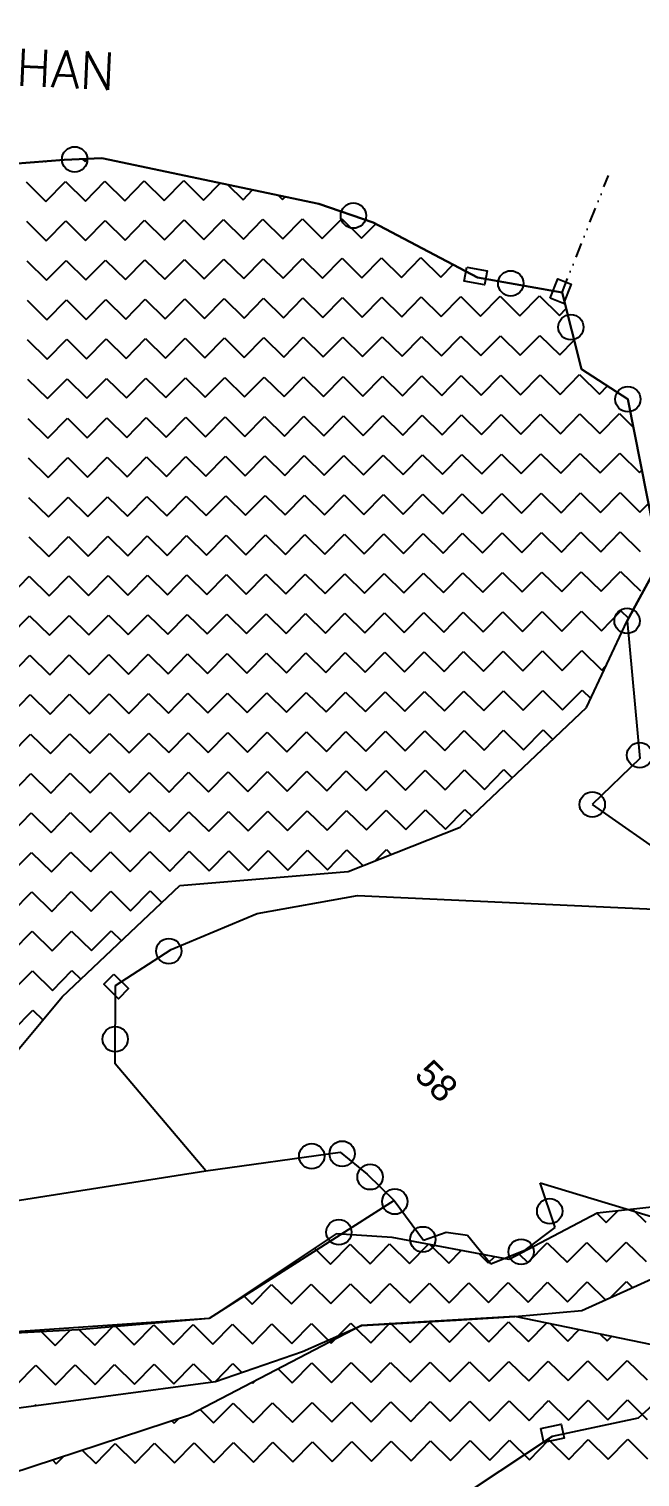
# Model space of a CAD drawing. Header units: metres. Extents: x 342804 to 346854, y 1762918 to 1765966.
# Drawn here: x 345808.8 to 346013.9, y 1765083.5 to 1765569.1 of the extents above; entities that cross this region are included whole.
import ezdxf

# ---------------------------------------------------------------- set-up
doc = ezdxf.new("R2010")
doc.units = ezdxf.units.M
doc.header["$MEASUREMENT"] = 0
doc.linetypes.add('DIVIDE', pattern=[1.25, 0.5, -0.25, 0, -0.25, 0, -0.25])
for name, color, linetype in [('POLY_HATCH', 12, 'Continuous'), ('POLY_PARCEL', 6, 'Continuous'), ('TEXT_MAPOUT', 7, 'Continuous'), ('TEXT_PARCEL', 7, 'Continuous'), ('V_BOUND_LINE', 7, 'Continuous'), ('V_DIVIDE_LINE', 7, 'DIVIDE')]:
    doc.layers.add(name, color=color, linetype=linetype)
doc.styles.get("Standard").update_dxf_attribs({"font": 'simplex.shx'})
doc.styles.add('TEXT_MAP', font='')
doc.styles.get('TEXT_MAP').set_extended_font_data('Kruti Dev 050')

msp = doc.modelspace()

# ---------------------------------------------------------------- linework, layer by layer
for points in [[(345955.74, 1765489.29), (345962.57, 1765488.04), (345961.71, 1765483.31), (345954.87, 1765484.56)], [(345983.7, 1765478.87), (345986.27, 1765485.32), (345990.73, 1765483.55), (345988.17, 1765477.1)], [(345837.26, 1765252.17), (345842.21, 1765247.3), (345838.85, 1765243.88), (345833.9, 1765248.75)], [(345980.61, 1765099.81), (345987.4, 1765101.24), (345988.39, 1765096.54), (345981.6, 1765095.11)]]:
    msp.add_lwpolyline(points, close=True)
for centre in [(345824.14, 1765525.4), (345917.67, 1765506.54), (345970.47, 1765483.83), (345990.65, 1765469.11), (346009.78, 1765444.96), (346009.51, 1765370.62), (346013.73, 1765325.6), (345997.85, 1765309.06), (345855.72, 1765259.88), (345837.76, 1765230.34), (345903.68, 1765191.1), (345913.89, 1765191.92), (345923.27, 1765184.12), (345931.57, 1765175.86), (345983.55, 1765172.65), (345912.81, 1765165.59), (345940.98, 1765163.21), (345973.96, 1765159.03)]:
    msp.add_circle(centre, 4.25)
at = {"layer": 'POLY_HATCH'}
for p, q in [((345820.57, 1765525.25), (345763.94, 1765520.9)), ((345833.21, 1765525.78), (345820.57, 1765525.25)), ((345906.12, 1765510.48), (345833.21, 1765525.78)), ((345924.27, 1765504.29), (345906.12, 1765510.48)), ((345959.31, 1765485.81), (345924.27, 1765504.29)), ((345987.69, 1765480.79), (345959.31, 1765485.81)), ((345994.21, 1765455.09), (345987.69, 1765480.79)), ((346009.78, 1765444.96), (345994.21, 1765455.09)), ((346020.51, 1765390.77), (346009.78, 1765444.96)), ((346009.51, 1765370.62), (346020.51, 1765390.77)), ((345995.88, 1765341.57), (346009.51, 1765370.62)), ((345953.49, 1765301.4), (345995.88, 1765341.57)), ((345915.93, 1765286.62), (345953.49, 1765301.4)), ((345859.45, 1765281.85), (345915.93, 1765286.62)), ((345819.92, 1765244.59), (345859.45, 1765281.85)), ((345797.78, 1765218.05), (345819.92, 1765244.59)), ((346034.47, 1765175.81), (345999.43, 1765171.95)), ((345999.43, 1765171.95), (345969.89, 1765156.44)), ((345911.89, 1765165.06), (345869.31, 1765136.7)), ((345930.71, 1765163.79), (345911.89, 1765165.06)), ((345969.89, 1765156.44), (345930.71, 1765163.79)), ((345994.31, 1765139.36), (346022.3, 1765151.97)), ((345971.85, 1765137.29), (345994.31, 1765139.36)), ((345869.31, 1765136.7), (345825.34, 1765132.87)), ((345920.37, 1765134.32), (345862.68, 1765104.27)), ((345900.56, 1765125.54), (345920.37, 1765134.32)), ((345971.85, 1765137.29), (345920.37, 1765134.32)), ((345920.37, 1765134.32), (345952.11, 1765136.15)), ((345952.11, 1765136.15), (345971.85, 1765137.29)), ((346044.1, 1765122.38), (345971.85, 1765137.29)), ((345825.34, 1765132.87), (345775.51, 1765130.16)), ((345871.38, 1765115.56), (345900.56, 1765125.54)), ((345779.12, 1765103.16), (345871.38, 1765115.56)), ((345862.68, 1765104.27), (345802.33, 1765084.5))]:
    msp.add_line(p, q, dxfattribs=at)
at = {"layer": 'POLY_HATCH', "linetype": 'Continuous'}
for p, q in [((345814.18, 1765524.76), (345814.38, 1765524.56)), ((345814.38, 1765524.56), (345814.61, 1765524.79)), ((345826.75, 1765525.51), (345827.61, 1765524.66)), ((345827.61, 1765524.66), (345828.51, 1765525.58)), ((345807.82, 1765517.89), (345814.49, 1765511.33)), ((345814.49, 1765511.33), (345821.05, 1765517.99)), ((345821.05, 1765517.99), (345827.72, 1765511.43)), ((345827.72, 1765511.43), (345834.28, 1765518.1)), ((345834.28, 1765518.1), (345840.95, 1765511.54)), ((345840.95, 1765511.54), (345847.51, 1765518.21)), ((345847.51, 1765518.21), (345854.18, 1765511.65)), ((345854.18, 1765511.65), (345860.74, 1765518.32)), ((345860.74, 1765518.32), (345867.41, 1765511.76)), ((345867.41, 1765511.76), (345872.99, 1765517.43)), ((345875.53, 1765516.9), (345880.64, 1765511.87)), ((345880.64, 1765511.87), (345883.87, 1765515.15)), ((345892.49, 1765513.34), (345893.87, 1765511.98)), ((345893.87, 1765511.98), (345894.74, 1765512.86)), ((345807.93, 1765504.66), (345814.6, 1765498.1)), ((345814.6, 1765498.1), (345821.16, 1765504.76)), ((345821.16, 1765504.76), (345827.83, 1765498.2)), ((345827.83, 1765498.2), (345834.39, 1765504.87)), ((345834.39, 1765504.87), (345841.06, 1765498.31)), ((345841.06, 1765498.31), (345847.62, 1765504.98)), ((345847.62, 1765504.98), (345854.29, 1765498.42)), ((345854.29, 1765498.42), (345860.85, 1765505.09)), ((345860.85, 1765505.09), (345867.52, 1765498.53)), ((345867.52, 1765498.53), (345874.08, 1765505.2)), ((345874.08, 1765505.2), (345880.75, 1765498.64)), ((345880.75, 1765498.64), (345887.31, 1765505.31)), ((345887.31, 1765505.31), (345893.98, 1765498.75)), ((345893.98, 1765498.75), (345900.54, 1765505.42)), ((345900.54, 1765505.42), (345907.21, 1765498.85)), ((345907.21, 1765498.85), (345913.77, 1765505.52)), ((345913.77, 1765505.52), (345920.44, 1765498.96)), ((345920.44, 1765498.96), (345925.2, 1765503.8)), ((345933.1, 1765499.63), (345933.67, 1765499.07)), ((345933.67, 1765499.07), (345933.84, 1765499.24)), ((345808.04, 1765491.43), (345814.71, 1765484.87)), ((345814.71, 1765484.87), (345821.27, 1765491.53)), ((345821.27, 1765491.53), (345827.94, 1765484.97)), ((345827.94, 1765484.97), (345834.5, 1765491.64)), ((345834.5, 1765491.64), (345841.17, 1765485.08)), ((345841.17, 1765485.08), (345847.73, 1765491.75)), ((345847.73, 1765491.75), (345854.4, 1765485.19)), ((345854.4, 1765485.19), (345860.96, 1765491.86)), ((345860.96, 1765491.86), (345867.63, 1765485.3)), ((345867.63, 1765485.3), (345874.19, 1765491.97)), ((345874.19, 1765491.97), (345880.86, 1765485.41)), ((345880.86, 1765485.41), (345887.42, 1765492.08)), ((345887.42, 1765492.08), (345894.09, 1765485.52)), ((345894.09, 1765485.52), (345900.65, 1765492.19)), ((345900.65, 1765492.19), (345907.32, 1765485.62)), ((345907.32, 1765485.62), (345913.88, 1765492.29)), ((345913.88, 1765492.29), (345920.55, 1765485.73)), ((345920.55, 1765485.73), (345927.11, 1765492.4)), ((345927.11, 1765492.4), (345933.78, 1765485.84)), ((345933.78, 1765485.84), (345940.34, 1765492.51)), ((345940.34, 1765492.51), (345947.01, 1765485.95)), ((345947.01, 1765485.95), (345951.12, 1765490.13)), ((345828.04, 1765471.74), (345834.61, 1765478.41)), ((345834.61, 1765478.41), (345841.27, 1765471.85)), ((345841.27, 1765471.85), (345847.84, 1765478.52)), ((345847.84, 1765478.52), (345854.51, 1765471.96)), ((345854.51, 1765471.96), (345861.07, 1765478.63)), ((345861.07, 1765478.63), (345867.74, 1765472.07)), ((345867.74, 1765472.07), (345874.3, 1765478.74)), ((345874.3, 1765478.74), (345880.97, 1765472.18)), ((345880.97, 1765472.18), (345887.53, 1765478.85)), ((345887.53, 1765478.85), (345894.2, 1765472.29)), ((345894.2, 1765472.29), (345900.76, 1765478.96)), ((345900.76, 1765478.96), (345907.43, 1765472.39)), ((345907.43, 1765472.39), (345913.99, 1765479.06)), ((345913.99, 1765479.06), (345920.66, 1765472.5)), ((345920.66, 1765472.5), (345927.22, 1765479.17)), ((345927.22, 1765479.17), (345933.89, 1765472.61)), ((345933.89, 1765472.61), (345940.45, 1765479.28)), ((345940.45, 1765479.28), (345947.12, 1765472.72)), ((345947.12, 1765472.72), (345953.68, 1765479.39)), ((345953.68, 1765479.39), (345960.35, 1765472.83)), ((345960.35, 1765472.83), (345966.91, 1765479.5)), ((345966.91, 1765479.5), (345973.58, 1765472.94)), ((345973.58, 1765472.94), (345980.14, 1765479.61)), ((345980.14, 1765479.61), (345986.81, 1765473.05)), ((345808.15, 1765478.2), (345814.81, 1765471.64)), ((345814.81, 1765471.64), (345821.38, 1765478.3)), ((345821.38, 1765478.3), (345828.04, 1765471.74)), ((345986.81, 1765473.05), (345989.07, 1765475.35)), ((345808.25, 1765464.97), (345814.92, 1765458.41)), ((345814.92, 1765458.41), (345821.48, 1765465.07)), ((345821.48, 1765465.07), (345828.15, 1765458.51)), ((345828.15, 1765458.51), (345834.71, 1765465.18)), ((345834.71, 1765465.18), (345841.38, 1765458.62)), ((345841.38, 1765458.62), (345847.94, 1765465.29)), ((345847.94, 1765465.29), (345854.61, 1765458.73)), ((345854.61, 1765458.73), (345861.17, 1765465.4)), ((345861.17, 1765465.4), (345867.84, 1765458.84)), ((345867.84, 1765458.84), (345874.4, 1765465.51)), ((345874.4, 1765465.51), (345881.07, 1765458.95)), ((345881.07, 1765458.95), (345887.63, 1765465.62)), ((345887.63, 1765465.62), (345894.3, 1765459.06)), ((345894.3, 1765459.06), (345900.86, 1765465.73)), ((345900.86, 1765465.73), (345907.53, 1765459.16)), ((345907.53, 1765459.16), (345914.09, 1765465.83)), ((345914.09, 1765465.83), (345920.76, 1765459.27)), ((345920.76, 1765459.27), (345927.32, 1765465.94)), ((345927.32, 1765465.94), (345933.99, 1765459.38)), ((345933.99, 1765459.38), (345940.55, 1765466.05)), ((345940.55, 1765466.05), (345947.22, 1765459.49)), ((345947.22, 1765459.49), (345953.78, 1765466.16)), ((345953.78, 1765466.16), (345960.45, 1765459.6)), ((345960.45, 1765459.6), (345967.01, 1765466.27)), ((345967.01, 1765466.27), (345973.68, 1765459.71)), ((345973.68, 1765459.71), (345980.24, 1765466.38)), ((345980.24, 1765466.38), (345986.91, 1765459.82)), ((345986.91, 1765459.82), (345991.76, 1765464.74)), ((345808.36, 1765451.74), (345815.03, 1765445.17)), ((345815.03, 1765445.17), (345821.59, 1765451.84)), ((345821.59, 1765451.84), (345828.26, 1765445.28)), ((345828.26, 1765445.28), (345834.82, 1765451.95)), ((345834.82, 1765451.95), (345841.49, 1765445.39)), ((345841.49, 1765445.39), (345848.05, 1765452.06)), ((345848.05, 1765452.06), (345854.72, 1765445.5)), ((345854.72, 1765445.5), (345861.28, 1765452.17)), ((345861.28, 1765452.17), (345867.95, 1765445.61)), ((345867.95, 1765445.61), (345874.51, 1765452.28)), ((345874.51, 1765452.28), (345881.18, 1765445.72)), ((345881.18, 1765445.72), (345887.74, 1765452.39)), ((345887.74, 1765452.39), (345894.41, 1765445.83)), ((345894.41, 1765445.83), (345900.97, 1765452.5)), ((345900.97, 1765452.5), (345907.64, 1765445.93)), ((345907.64, 1765445.93), (345914.2, 1765452.6)), ((345914.2, 1765452.6), (345920.87, 1765446.04)), ((345920.87, 1765446.04), (345927.43, 1765452.71)), ((345927.43, 1765452.71), (345934.1, 1765446.15)), ((345934.1, 1765446.15), (345940.66, 1765452.82)), ((345940.66, 1765452.82), (345947.33, 1765446.26)), ((345947.33, 1765446.26), (345953.89, 1765452.93)), ((345953.89, 1765452.93), (345960.56, 1765446.37)), ((345960.56, 1765446.37), (345967.12, 1765453.04)), ((345967.12, 1765453.04), (345973.79, 1765446.48)), ((345973.79, 1765446.48), (345980.35, 1765453.15)), ((345980.35, 1765453.15), (345987.02, 1765446.59)), ((345987.02, 1765446.59), (345993.58, 1765453.26)), ((345993.58, 1765453.26), (346000.25, 1765446.69)), ((346000.25, 1765446.69), (346002.93, 1765449.42)), ((345934.21, 1765432.92), (345940.77, 1765439.59)), ((345940.77, 1765439.59), (345947.44, 1765433.03)), ((345947.44, 1765433.03), (345954, 1765439.7)), ((345954, 1765439.7), (345960.67, 1765433.14)), ((345960.67, 1765433.14), (345967.23, 1765439.81)), ((345967.23, 1765439.81), (345973.9, 1765433.25)), ((345973.9, 1765433.25), (345980.46, 1765439.92)), ((345980.46, 1765439.92), (345987.13, 1765433.36)), ((345987.13, 1765433.36), (345993.69, 1765440.03)), ((345993.69, 1765440.03), (346000.36, 1765433.46)), ((346000.36, 1765433.46), (346006.92, 1765440.13)), ((346006.92, 1765440.13), (346011.66, 1765435.48)), ((345808.47, 1765438.51), (345815.14, 1765431.94)), ((345815.14, 1765431.94), (345821.7, 1765438.61)), ((345821.7, 1765438.61), (345828.37, 1765432.05)), ((345828.37, 1765432.05), (345834.93, 1765438.72)), ((345834.93, 1765438.72), (345841.6, 1765432.16)), ((345841.6, 1765432.16), (345848.16, 1765438.83)), ((345848.16, 1765438.83), (345854.83, 1765432.27)), ((345854.83, 1765432.27), (345861.39, 1765438.94)), ((345861.39, 1765438.94), (345868.06, 1765432.38)), ((345868.06, 1765432.38), (345874.62, 1765439.05)), ((345874.62, 1765439.05), (345881.29, 1765432.49)), ((345881.29, 1765432.49), (345887.85, 1765439.16)), ((345887.85, 1765439.16), (345894.52, 1765432.6)), ((345894.52, 1765432.6), (345901.08, 1765439.27)), ((345901.08, 1765439.27), (345907.75, 1765432.7)), ((345907.75, 1765432.7), (345914.31, 1765439.37)), ((345914.31, 1765439.37), (345920.98, 1765432.81)), ((345920.98, 1765432.81), (345927.54, 1765439.48)), ((345927.54, 1765439.48), (345934.21, 1765432.92)), ((345808.58, 1765425.28), (345815.25, 1765418.71)), ((345815.25, 1765418.71), (345821.81, 1765425.38)), ((345821.81, 1765425.38), (345828.48, 1765418.82)), ((345828.48, 1765418.82), (345835.04, 1765425.49)), ((345835.04, 1765425.49), (345841.71, 1765418.93)), ((345841.71, 1765418.93), (345848.27, 1765425.6)), ((345848.27, 1765425.6), (345854.94, 1765419.04)), ((345854.94, 1765419.04), (345861.5, 1765425.71)), ((345861.5, 1765425.71), (345868.17, 1765419.15)), ((345868.17, 1765419.15), (345874.73, 1765425.82)), ((345874.73, 1765425.82), (345881.4, 1765419.26)), ((345881.4, 1765419.26), (345887.96, 1765425.93)), ((345887.96, 1765425.93), (345894.63, 1765419.37)), ((345894.63, 1765419.37), (345901.19, 1765426.04)), ((345901.19, 1765426.04), (345907.86, 1765419.47)), ((345907.86, 1765419.47), (345914.42, 1765426.14)), ((345914.42, 1765426.14), (345921.09, 1765419.58)), ((345921.09, 1765419.58), (345927.65, 1765426.25)), ((345927.65, 1765426.25), (345934.32, 1765419.69)), ((345934.32, 1765419.69), (345940.88, 1765426.36)), ((345940.88, 1765426.36), (345947.55, 1765419.8)), ((345947.55, 1765419.8), (345954.11, 1765426.47)), ((345954.11, 1765426.47), (345960.78, 1765419.91)), ((345960.78, 1765419.91), (345967.34, 1765426.58)), ((345967.34, 1765426.58), (345974.01, 1765420.02)), ((345974.01, 1765420.02), (345980.57, 1765426.69)), ((345980.57, 1765426.69), (345987.24, 1765420.13)), ((345987.24, 1765420.13), (345993.8, 1765426.8)), ((345993.8, 1765426.8), (346000.47, 1765420.23)), ((346000.47, 1765420.23), (346007.03, 1765426.9)), ((346007.03, 1765426.9), (346013.7, 1765420.34)), ((346013.7, 1765420.34), (346014.49, 1765421.15)), ((345808.69, 1765412.05), (345815.36, 1765405.48)), ((345815.36, 1765405.48), (345821.92, 1765412.15)), ((345821.92, 1765412.15), (345828.59, 1765405.59)), ((345828.59, 1765405.59), (345835.15, 1765412.26)), ((345835.15, 1765412.26), (345841.82, 1765405.7)), ((345841.82, 1765405.7), (345848.38, 1765412.37)), ((345848.38, 1765412.37), (345855.05, 1765405.81)), ((345855.05, 1765405.81), (345861.61, 1765412.48)), ((345861.61, 1765412.48), (345868.28, 1765405.92)), ((345868.28, 1765405.92), (345874.84, 1765412.59)), ((345874.84, 1765412.59), (345881.51, 1765406.03)), ((345881.51, 1765406.03), (345888.07, 1765412.7)), ((345888.07, 1765412.7), (345894.74, 1765406.14)), ((345894.74, 1765406.14), (345901.3, 1765412.81)), ((345901.3, 1765412.81), (345907.97, 1765406.24)), ((345907.97, 1765406.24), (345914.53, 1765412.91)), ((345914.53, 1765412.91), (345921.2, 1765406.35)), ((345921.2, 1765406.35), (345927.76, 1765413.02)), ((345927.76, 1765413.02), (345934.43, 1765406.46)), ((345934.43, 1765406.46), (345940.99, 1765413.13)), ((345940.99, 1765413.13), (345947.66, 1765406.57)), ((345947.66, 1765406.57), (345954.22, 1765413.24)), ((345954.22, 1765413.24), (345960.89, 1765406.68)), ((345960.89, 1765406.68), (345967.45, 1765413.35)), ((345967.45, 1765413.35), (345974.12, 1765406.79)), ((345974.12, 1765406.79), (345980.68, 1765413.46)), ((345980.68, 1765413.46), (345987.35, 1765406.9)), ((345987.35, 1765406.9), (345993.91, 1765413.57)), ((345993.91, 1765413.57), (346000.58, 1765407)), ((346000.58, 1765407), (346007.14, 1765413.67)), ((346007.14, 1765413.67), (346013.81, 1765407.11)), ((346013.81, 1765407.11), (346016.69, 1765410.04)), ((345808.8, 1765398.82), (345815.47, 1765392.25)), ((345815.47, 1765392.25), (345822.03, 1765398.92)), ((345822.03, 1765398.92), (345828.7, 1765392.36)), ((345828.7, 1765392.36), (345835.26, 1765399.03)), ((345835.26, 1765399.03), (345841.93, 1765392.47)), ((345841.93, 1765392.47), (345848.49, 1765399.14)), ((345848.49, 1765399.14), (345855.16, 1765392.58)), ((345855.16, 1765392.58), (345861.72, 1765399.25)), ((345861.72, 1765399.25), (345868.39, 1765392.69)), ((345868.39, 1765392.69), (345874.95, 1765399.36)), ((345874.95, 1765399.36), (345881.62, 1765392.8)), ((345881.62, 1765392.8), (345888.18, 1765399.47)), ((345888.18, 1765399.47), (345894.85, 1765392.91)), ((345894.85, 1765392.91), (345901.41, 1765399.58)), ((345901.41, 1765399.58), (345908.08, 1765393.01)), ((345908.08, 1765393.01), (345914.64, 1765399.68)), ((345914.64, 1765399.68), (345921.31, 1765393.12)), ((345921.31, 1765393.12), (345927.87, 1765399.79)), ((345927.87, 1765399.79), (345934.54, 1765393.23)), ((345934.54, 1765393.23), (345941.1, 1765399.9)), ((345941.1, 1765399.9), (345947.77, 1765393.34)), ((345947.77, 1765393.34), (345954.33, 1765400.01)), ((345954.33, 1765400.01), (345961, 1765393.45)), ((345961, 1765393.45), (345967.56, 1765400.12)), ((345967.56, 1765400.12), (345974.23, 1765393.56)), ((345974.23, 1765393.56), (345980.79, 1765400.23)), ((345980.79, 1765400.23), (345987.46, 1765393.67)), ((345987.46, 1765393.67), (345994.02, 1765400.33)), ((345994.02, 1765400.33), (346000.69, 1765393.77)), ((346000.69, 1765393.77), (346007.25, 1765400.44)), ((346007.25, 1765400.44), (346013.92, 1765393.88)), ((345868.49, 1765379.46), (345875.06, 1765386.13)), ((345875.06, 1765386.13), (345881.72, 1765379.57)), ((345881.72, 1765379.57), (345888.29, 1765386.24)), ((345888.29, 1765386.24), (345894.96, 1765379.68)), ((345894.96, 1765379.68), (345901.52, 1765386.35)), ((345901.52, 1765386.35), (345908.19, 1765379.78)), ((345908.19, 1765379.78), (345914.75, 1765386.45)), ((345914.75, 1765386.45), (345921.42, 1765379.89)), ((345921.42, 1765379.89), (345927.98, 1765386.56)), ((345927.98, 1765386.56), (345934.65, 1765380)), ((345934.65, 1765380), (345941.21, 1765386.67)), ((345941.21, 1765386.67), (345947.88, 1765380.11)), ((345947.88, 1765380.11), (345954.44, 1765386.78)), ((345954.44, 1765386.78), (345961.11, 1765380.22)), ((345961.11, 1765380.22), (345967.67, 1765386.89)), ((345967.67, 1765386.89), (345974.34, 1765380.33)), ((345974.34, 1765380.33), (345980.9, 1765387)), ((345980.9, 1765387), (345987.57, 1765380.44)), ((345987.57, 1765380.44), (345994.13, 1765387.1)), ((345994.13, 1765387.1), (346000.8, 1765380.54)), ((346000.8, 1765380.54), (346007.36, 1765387.21)), ((346007.36, 1765387.21), (346014.03, 1765380.65)), ((345802.34, 1765378.92), (345808.91, 1765385.59)), ((345808.91, 1765385.59), (345815.57, 1765379.02)), ((345815.57, 1765379.02), (345822.14, 1765385.69)), ((345822.14, 1765385.69), (345828.8, 1765379.13)), ((345828.8, 1765379.13), (345835.37, 1765385.8)), ((345835.37, 1765385.8), (345842.03, 1765379.24)), ((345842.03, 1765379.24), (345848.6, 1765385.91)), ((345848.6, 1765385.91), (345855.26, 1765379.35)), ((345855.26, 1765379.35), (345861.83, 1765386.02)), ((345861.83, 1765386.02), (345868.49, 1765379.46)), ((345802.45, 1765365.69), (345809.01, 1765372.36)), ((345809.01, 1765372.36), (345815.68, 1765365.79)), ((345815.68, 1765365.79), (345822.24, 1765372.46)), ((345822.24, 1765372.46), (345828.91, 1765365.9)), ((345828.91, 1765365.9), (345835.47, 1765372.57)), ((345835.47, 1765372.57), (345842.14, 1765366.01)), ((345842.14, 1765366.01), (345848.7, 1765372.68)), ((345848.7, 1765372.68), (345855.37, 1765366.12)), ((345855.37, 1765366.12), (345861.93, 1765372.79)), ((345861.93, 1765372.79), (345868.6, 1765366.23)), ((345868.6, 1765366.23), (345875.16, 1765372.9)), ((345875.16, 1765372.9), (345881.83, 1765366.34)), ((345881.83, 1765366.34), (345888.39, 1765373.01)), ((345888.39, 1765373.01), (345895.06, 1765366.45)), ((345895.06, 1765366.45), (345901.62, 1765373.12)), ((345901.62, 1765373.12), (345908.29, 1765366.55)), ((345908.29, 1765366.55), (345914.85, 1765373.22)), ((345914.85, 1765373.22), (345921.52, 1765366.66)), ((345921.52, 1765366.66), (345928.08, 1765373.33)), ((345928.08, 1765373.33), (345934.75, 1765366.77)), ((345934.75, 1765366.77), (345941.31, 1765373.44)), ((345941.31, 1765373.44), (345947.98, 1765366.88)), ((345947.98, 1765366.88), (345954.54, 1765373.55)), ((345954.54, 1765373.55), (345961.21, 1765366.99)), ((345961.21, 1765366.99), (345967.77, 1765373.66)), ((345967.77, 1765373.66), (345974.44, 1765367.1)), ((345974.44, 1765367.1), (345981, 1765373.77)), ((345981, 1765373.77), (345987.67, 1765367.21)), ((345987.67, 1765367.21), (345994.23, 1765373.87)), ((345994.23, 1765373.87), (346000.9, 1765367.31)), ((346000.9, 1765367.31), (346007.46, 1765373.98)), ((346007.46, 1765373.98), (346009.99, 1765371.5)), ((345802.56, 1765352.46), (345809.12, 1765359.13)), ((345809.12, 1765359.13), (345815.79, 1765352.56)), ((345815.79, 1765352.56), (345822.35, 1765359.23)), ((345822.35, 1765359.23), (345829.02, 1765352.67)), ((345829.02, 1765352.67), (345835.58, 1765359.34)), ((345835.58, 1765359.34), (345842.25, 1765352.78)), ((345842.25, 1765352.78), (345848.81, 1765359.45)), ((345848.81, 1765359.45), (345855.48, 1765352.89)), ((345855.48, 1765352.89), (345862.04, 1765359.56)), ((345862.04, 1765359.56), (345868.71, 1765353)), ((345868.71, 1765353), (345875.27, 1765359.67)), ((345875.27, 1765359.67), (345881.94, 1765353.11)), ((345881.94, 1765353.11), (345888.5, 1765359.78)), ((345888.5, 1765359.78), (345895.17, 1765353.22)), ((345895.17, 1765353.22), (345901.73, 1765359.88)), ((345901.73, 1765359.88), (345908.4, 1765353.32)), ((345908.4, 1765353.32), (345914.96, 1765359.99)), ((345914.96, 1765359.99), (345921.63, 1765353.43)), ((345921.63, 1765353.43), (345928.19, 1765360.1)), ((345928.19, 1765360.1), (345934.86, 1765353.54)), ((345934.86, 1765353.54), (345941.42, 1765360.21)), ((345941.42, 1765360.21), (345948.09, 1765353.65)), ((345948.09, 1765353.65), (345954.65, 1765360.32)), ((345954.65, 1765360.32), (345961.32, 1765353.76)), ((345961.32, 1765353.76), (345967.88, 1765360.43)), ((345967.88, 1765360.43), (345974.55, 1765353.87)), ((345974.55, 1765353.87), (345981.11, 1765360.54)), ((345981.11, 1765360.54), (345987.78, 1765353.98)), ((345987.78, 1765353.98), (345994.34, 1765360.64)), ((345994.34, 1765360.64), (346001.01, 1765354.08)), ((346001.01, 1765354.08), (346002.43, 1765355.52)), ((345974.66, 1765340.64), (345981.22, 1765347.31)), ((345981.22, 1765347.31), (345987.89, 1765340.75)), ((345987.89, 1765340.75), (345994.45, 1765347.41)), ((345994.45, 1765347.41), (345997.31, 1765344.61)), ((345802.67, 1765339.23), (345809.23, 1765345.9)), ((345809.23, 1765345.9), (345815.9, 1765339.33)), ((345815.9, 1765339.33), (345822.46, 1765346)), ((345822.46, 1765346), (345829.13, 1765339.44)), ((345829.13, 1765339.44), (345835.69, 1765346.11)), ((345835.69, 1765346.11), (345842.36, 1765339.55)), ((345842.36, 1765339.55), (345848.92, 1765346.22)), ((345848.92, 1765346.22), (345855.59, 1765339.66)), ((345855.59, 1765339.66), (345862.15, 1765346.33)), ((345862.15, 1765346.33), (345868.82, 1765339.77)), ((345868.82, 1765339.77), (345875.38, 1765346.44)), ((345875.38, 1765346.44), (345882.05, 1765339.88)), ((345882.05, 1765339.88), (345888.61, 1765346.55)), ((345888.61, 1765346.55), (345895.28, 1765339.99)), ((345895.28, 1765339.99), (345901.84, 1765346.65)), ((345901.84, 1765346.65), (345908.51, 1765340.09)), ((345908.51, 1765340.09), (345915.07, 1765346.76)), ((345915.07, 1765346.76), (345921.74, 1765340.2)), ((345921.74, 1765340.2), (345928.3, 1765346.87)), ((345928.3, 1765346.87), (345934.97, 1765340.31)), ((345934.97, 1765340.31), (345941.53, 1765346.98)), ((345941.53, 1765346.98), (345948.2, 1765340.42)), ((345948.2, 1765340.42), (345954.76, 1765347.09)), ((345954.76, 1765347.09), (345961.43, 1765340.53)), ((345961.43, 1765340.53), (345967.99, 1765347.2)), ((345967.99, 1765347.2), (345974.66, 1765340.64)), ((345802.78, 1765326), (345809.34, 1765332.67)), ((345809.34, 1765332.67), (345816.01, 1765326.1)), ((345816.01, 1765326.1), (345822.57, 1765332.77)), ((345822.57, 1765332.77), (345829.24, 1765326.21)), ((345829.24, 1765326.21), (345835.8, 1765332.88)), ((345835.8, 1765332.88), (345842.47, 1765326.32)), ((345842.47, 1765326.32), (345849.03, 1765332.99)), ((345849.03, 1765332.99), (345855.7, 1765326.43)), ((345855.7, 1765326.43), (345862.26, 1765333.1)), ((345862.26, 1765333.1), (345868.93, 1765326.54)), ((345868.93, 1765326.54), (345875.49, 1765333.21)), ((345875.49, 1765333.21), (345882.16, 1765326.65)), ((345882.16, 1765326.65), (345888.72, 1765333.32)), ((345888.72, 1765333.32), (345895.39, 1765326.76)), ((345895.39, 1765326.76), (345901.95, 1765333.42)), ((345901.95, 1765333.42), (345908.62, 1765326.86)), ((345908.62, 1765326.86), (345915.18, 1765333.53)), ((345915.18, 1765333.53), (345921.85, 1765326.97)), ((345921.85, 1765326.97), (345928.41, 1765333.64)), ((345928.41, 1765333.64), (345935.08, 1765327.08)), ((345935.08, 1765327.08), (345941.64, 1765333.75)), ((345941.64, 1765333.75), (345948.31, 1765327.19)), ((345948.31, 1765327.19), (345954.87, 1765333.86)), ((345954.87, 1765333.86), (345961.54, 1765327.3)), ((345961.54, 1765327.3), (345968.1, 1765333.97)), ((345968.1, 1765333.97), (345974.77, 1765327.41)), ((345974.77, 1765327.41), (345981.33, 1765334.08)), ((345981.33, 1765334.08), (345984.59, 1765330.87)), ((345802.89, 1765312.77), (345809.45, 1765319.44)), ((345809.45, 1765319.44), (345816.12, 1765312.87)), ((345816.12, 1765312.87), (345822.68, 1765319.54)), ((345822.68, 1765319.54), (345829.35, 1765312.98)), ((345829.35, 1765312.98), (345835.91, 1765319.65)), ((345835.91, 1765319.65), (345842.58, 1765313.09)), ((345842.58, 1765313.09), (345849.14, 1765319.76)), ((345849.14, 1765319.76), (345855.81, 1765313.2)), ((345855.81, 1765313.2), (345862.37, 1765319.87)), ((345862.37, 1765319.87), (345869.04, 1765313.31)), ((345869.04, 1765313.31), (345875.6, 1765319.98)), ((345875.6, 1765319.98), (345882.27, 1765313.42)), ((345882.27, 1765313.42), (345888.83, 1765320.09)), ((345888.83, 1765320.09), (345895.5, 1765313.53)), ((345895.5, 1765313.53), (345902.06, 1765320.19)), ((345902.06, 1765320.19), (345908.73, 1765313.63)), ((345908.73, 1765313.63), (345915.29, 1765320.3)), ((345915.29, 1765320.3), (345921.96, 1765313.74)), ((345921.96, 1765313.74), (345928.52, 1765320.41)), ((345928.52, 1765320.41), (345935.19, 1765313.85)), ((345935.19, 1765313.85), (345941.75, 1765320.52)), ((345941.75, 1765320.52), (345948.42, 1765313.96)), ((345948.42, 1765313.96), (345954.98, 1765320.63)), ((345954.98, 1765320.63), (345961.65, 1765314.07)), ((345961.65, 1765314.07), (345968.21, 1765320.74)), ((345968.21, 1765320.74), (345971, 1765317.99)), ((345803, 1765299.54), (345809.56, 1765306.2)), ((345809.56, 1765306.2), (345816.23, 1765299.64)), ((345816.23, 1765299.64), (345822.79, 1765306.31)), ((345822.79, 1765306.31), (345829.46, 1765299.75)), ((345829.46, 1765299.75), (345836.02, 1765306.42)), ((345836.02, 1765306.42), (345842.69, 1765299.86)), ((345842.69, 1765299.86), (345849.25, 1765306.53)), ((345849.25, 1765306.53), (345855.92, 1765299.97)), ((345855.92, 1765299.97), (345862.48, 1765306.64)), ((345862.48, 1765306.64), (345869.15, 1765300.08)), ((345869.15, 1765300.08), (345875.71, 1765306.75)), ((345875.71, 1765306.75), (345882.38, 1765300.19)), ((345882.38, 1765300.19), (345888.94, 1765306.86)), ((345888.94, 1765306.86), (345895.61, 1765300.3)), ((345895.61, 1765300.3), (345902.17, 1765306.96)), ((345902.17, 1765306.96), (345908.84, 1765300.4)), ((345908.84, 1765300.4), (345915.4, 1765307.07)), ((345915.4, 1765307.07), (345922.07, 1765300.51)), ((345922.07, 1765300.51), (345928.63, 1765307.18)), ((345928.63, 1765307.18), (345935.3, 1765300.62)), ((345935.3, 1765300.62), (345941.86, 1765307.29)), ((345941.86, 1765307.29), (345948.53, 1765300.73)), ((345948.53, 1765300.73), (345955.09, 1765307.4)), ((345955.09, 1765307.4), (345957.41, 1765305.12)), ((345908.94, 1765287.17), (345915.51, 1765293.84)), ((345915.51, 1765293.84), (345920.87, 1765288.56)), ((345925.06, 1765290.21), (345928.74, 1765293.95)), ((345928.74, 1765293.95), (345930.4, 1765292.31)), ((345803.1, 1765286.31), (345809.67, 1765292.97)), ((345809.67, 1765292.97), (345816.33, 1765286.41)), ((345816.33, 1765286.41), (345822.9, 1765293.08)), ((345822.9, 1765293.08), (345829.56, 1765286.52)), ((345829.56, 1765286.52), (345836.13, 1765293.19)), ((345836.13, 1765293.19), (345842.79, 1765286.63)), ((345842.79, 1765286.63), (345849.36, 1765293.3)), ((345849.36, 1765293.3), (345856.02, 1765286.74)), ((345856.02, 1765286.74), (345862.59, 1765293.41)), ((345862.59, 1765293.41), (345869.25, 1765286.85)), ((345869.25, 1765286.85), (345875.82, 1765293.52)), ((345875.82, 1765293.52), (345882.48, 1765286.96)), ((345882.48, 1765286.96), (345889.05, 1765293.63)), ((345889.05, 1765293.63), (345895.71, 1765287.07)), ((345895.71, 1765287.07), (345902.28, 1765293.73)), ((345902.28, 1765293.73), (345908.94, 1765287.17)), ((345803.21, 1765273.08), (345809.77, 1765279.74)), ((345809.77, 1765279.74), (345816.44, 1765273.18)), ((345816.44, 1765273.18), (345823, 1765279.85)), ((345823, 1765279.85), (345829.67, 1765273.29)), ((345829.67, 1765273.29), (345836.23, 1765279.96)), ((345836.23, 1765279.96), (345842.9, 1765273.4)), ((345842.9, 1765273.4), (345849.46, 1765280.07)), ((345849.46, 1765280.07), (345853.43, 1765276.17)), ((345803.32, 1765259.85), (345809.88, 1765266.51)), ((345809.88, 1765266.51), (345816.55, 1765259.95)), ((345816.55, 1765259.95), (345823.11, 1765266.62)), ((345823.11, 1765266.62), (345829.78, 1765260.06)), ((345829.78, 1765260.06), (345836.34, 1765266.73)), ((345836.34, 1765266.73), (345839.8, 1765263.33)), ((345803.43, 1765246.62), (345809.99, 1765253.28)), ((345809.99, 1765253.28), (345816.66, 1765246.72)), ((345816.66, 1765246.72), (345823.22, 1765253.39)), ((345823.22, 1765253.39), (345826.17, 1765250.49)), ((345803.54, 1765233.39), (345810.1, 1765240.05)), ((345810.1, 1765240.05), (345813.42, 1765236.79)), ((346002.53, 1765168.86), (346006.31, 1765172.71)), ((346011.4, 1765173.27), (346015.76, 1765168.97)), ((345999.41, 1765171.94), (346002.53, 1765168.86)), ((345904.61, 1765160.21), (345910.03, 1765154.87)), ((345910.03, 1765154.87), (345916.59, 1765161.54)), ((345916.59, 1765161.54), (345923.26, 1765154.98)), ((345923.26, 1765154.98), (345929.82, 1765161.65)), ((345929.82, 1765161.65), (345936.49, 1765155.09)), ((345936.49, 1765155.09), (345942.81, 1765161.52)), ((345943.41, 1765161.41), (345949.72, 1765155.2)), ((345949.72, 1765155.2), (345953.89, 1765159.44)), ((345959.89, 1765158.32), (345962.95, 1765155.31)), ((345973.31, 1765158.24), (345976.18, 1765155.42)), ((345976.18, 1765155.42), (345982.74, 1765162.09)), ((345982.74, 1765162.09), (345989.41, 1765155.52)), ((345989.41, 1765155.52), (345995.97, 1765162.19)), ((345995.97, 1765162.19), (346002.64, 1765155.63)), ((346002.64, 1765155.63), (346009.2, 1765162.3)), ((346009.2, 1765162.3), (346015.87, 1765155.74)), ((345896.65, 1765154.91), (345896.8, 1765154.76)), ((345896.8, 1765154.76), (345897.5, 1765155.48)), ((345962.95, 1765155.31), (345964.97, 1765157.36)), ((345896.91, 1765141.53), (345903.47, 1765148.2)), ((345903.47, 1765148.2), (345910.14, 1765141.64)), ((345910.14, 1765141.64), (345916.7, 1765148.31)), ((345916.7, 1765148.31), (345923.37, 1765141.75)), ((345923.37, 1765141.75), (345929.93, 1765148.42)), ((345929.93, 1765148.42), (345936.6, 1765141.86)), ((345936.6, 1765141.86), (345943.16, 1765148.53)), ((345943.16, 1765148.53), (345949.83, 1765141.97)), ((345949.83, 1765141.97), (345956.39, 1765148.64)), ((345956.39, 1765148.64), (345963.06, 1765142.08)), ((345963.06, 1765142.08), (345969.62, 1765148.75)), ((345969.62, 1765148.75), (345976.29, 1765142.19)), ((345976.29, 1765142.19), (345982.85, 1765148.86)), ((345982.85, 1765148.86), (345989.52, 1765142.29)), ((345989.52, 1765142.29), (345996.08, 1765148.96)), ((345996.08, 1765148.96), (346002.22, 1765142.92)), ((346004.09, 1765143.77), (346009.31, 1765149.07)), ((346009.31, 1765149.07), (346011.37, 1765147.05)), ((345880.74, 1765144.32), (345883.68, 1765141.43)), ((345883.68, 1765141.43), (345890.24, 1765148.1)), ((345890.24, 1765148.1), (345896.91, 1765141.53)), ((345830.87, 1765127.76), (345836.88, 1765133.87)), ((345837.9, 1765133.96), (345844.1, 1765127.87)), ((345844.1, 1765127.87), (345850.66, 1765134.54)), ((345850.66, 1765134.54), (345857.33, 1765127.98)), ((345857.33, 1765127.98), (345863.89, 1765134.65)), ((345863.89, 1765134.65), (345870.56, 1765128.09)), ((345870.56, 1765128.09), (345877.12, 1765134.76)), ((345877.12, 1765134.76), (345883.79, 1765128.2)), ((345883.79, 1765128.2), (345890.35, 1765134.87)), ((345890.35, 1765134.87), (345897.02, 1765128.3)), ((345897.02, 1765128.3), (345903.58, 1765134.97)), ((345903.58, 1765134.97), (345909.25, 1765129.39)), ((345912.73, 1765130.94), (345916.81, 1765135.08)), ((345916.81, 1765135.08), (345918.44, 1765133.47)), ((345923.48, 1765128.52), (345929.72, 1765134.86)), ((345929.72, 1765134.86), (345930.04, 1765135.19)), ((345930.04, 1765135.19), (345930.34, 1765134.9)), ((345930.34, 1765134.9), (345936.71, 1765128.63)), ((345936.71, 1765128.63), (345943.27, 1765135.3)), ((345943.27, 1765135.3), (345949.94, 1765128.74)), ((345949.94, 1765128.74), (345956.5, 1765135.41)), ((345956.5, 1765135.41), (345963.17, 1765128.85)), ((345963.17, 1765128.85), (345969.73, 1765135.52)), ((345969.73, 1765135.52), (345976.4, 1765128.96)), ((345976.4, 1765128.96), (345982.44, 1765135.1)), ((345983.77, 1765134.83), (345989.63, 1765129.06)), ((345813.02, 1765132.2), (345817.64, 1765127.65)), ((345817.64, 1765127.65), (345822.62, 1765132.72)), ((345825.65, 1765132.9), (345830.87, 1765127.76)), ((345909.82, 1765128.83), (345910.25, 1765128.41)), ((345910.25, 1765128.41), (345911.54, 1765129.73)), ((345918.54, 1765133.38), (345923.48, 1765128.52)), ((345989.63, 1765129.06), (345993.35, 1765132.85)), ((346000.65, 1765131.34), (346002.86, 1765129.17)), ((346002.86, 1765129.17), (346004.26, 1765130.6)), ((345804.52, 1765114.31), (345811.08, 1765120.98)), ((345811.08, 1765120.98), (345817.75, 1765114.42)), ((345817.75, 1765114.42), (345824.31, 1765121.09)), ((345824.31, 1765121.09), (345830.98, 1765114.53)), ((345830.98, 1765114.53), (345837.54, 1765121.2)), ((345837.54, 1765121.2), (345844.21, 1765114.64)), ((345844.21, 1765114.64), (345850.77, 1765121.31)), ((345850.77, 1765121.31), (345857.44, 1765114.75)), ((345857.44, 1765114.75), (345864, 1765121.42)), ((345864, 1765121.42), (345870.12, 1765115.39)), ((345871.35, 1765115.56), (345877.23, 1765121.53)), ((345877.23, 1765121.53), (345880.22, 1765118.58)), ((345892.38, 1765119.74), (345897.13, 1765115.07)), ((345897.13, 1765115.07), (345903.69, 1765121.74)), ((345903.69, 1765121.74), (345910.36, 1765115.18)), ((345910.36, 1765115.18), (345916.92, 1765121.85)), ((345916.92, 1765121.85), (345923.59, 1765115.29)), ((345923.59, 1765115.29), (345930.15, 1765121.96)), ((345930.15, 1765121.96), (345936.82, 1765115.4)), ((345936.82, 1765115.4), (345943.38, 1765122.07)), ((345943.38, 1765122.07), (345950.05, 1765115.51)), ((345950.05, 1765115.51), (345956.61, 1765122.18)), ((345956.61, 1765122.18), (345963.28, 1765115.62)), ((345963.28, 1765115.62), (345969.84, 1765122.29)), ((345969.84, 1765122.29), (345976.51, 1765115.73)), ((345976.51, 1765115.73), (345983.07, 1765122.39)), ((345983.07, 1765122.39), (345989.74, 1765115.83)), ((345989.74, 1765115.83), (345996.3, 1765122.5)), ((345996.3, 1765122.5), (346002.97, 1765115.94)), ((346002.97, 1765115.94), (346009.53, 1765122.61)), ((346009.53, 1765122.61), (346016.2, 1765116.05)), ((345883.66, 1765115.2), (345883.9, 1765114.97)), ((345883.9, 1765114.97), (345884.62, 1765115.7)), ((345989.84, 1765102.6), (345996.41, 1765109.27)), ((345996.41, 1765109.27), (346003.07, 1765102.71)), ((346003.07, 1765102.71), (346009.64, 1765109.38)), ((346009.64, 1765109.38), (346016.3, 1765102.82)), ((345810.86, 1765107.43), (345811.18, 1765107.75)), ((345811.18, 1765107.75), (345811.44, 1765107.5)), ((345866.21, 1765106.11), (345870.77, 1765101.63)), ((345870.77, 1765101.63), (345877.33, 1765108.3)), ((345877.33, 1765108.3), (345884, 1765101.74)), ((345884, 1765101.74), (345890.56, 1765108.41)), ((345890.56, 1765108.41), (345897.23, 1765101.84)), ((345897.23, 1765101.84), (345903.8, 1765108.51)), ((345903.8, 1765108.51), (345910.46, 1765101.95)), ((345910.46, 1765101.95), (345917.03, 1765108.62)), ((345917.03, 1765108.62), (345923.69, 1765102.06)), ((345923.69, 1765102.06), (345930.26, 1765108.73)), ((345930.26, 1765108.73), (345936.92, 1765102.17)), ((345936.92, 1765102.17), (345943.49, 1765108.84)), ((345943.49, 1765108.84), (345950.15, 1765102.28)), ((345950.15, 1765102.28), (345956.72, 1765108.95)), ((345956.72, 1765108.95), (345963.38, 1765102.39)), ((345963.38, 1765102.39), (345969.95, 1765109.06)), ((345969.95, 1765109.06), (345976.61, 1765102.5)), ((345976.61, 1765102.5), (345983.18, 1765109.16)), ((345983.18, 1765109.16), (345989.84, 1765102.6)), ((345856.73, 1765102.32), (345857.54, 1765101.52)), ((345857.54, 1765101.52), (345859.1, 1765103.1)), ((345831.19, 1765088.07), (345837.75, 1765094.74)), ((345837.75, 1765094.74), (345844.42, 1765088.18)), ((345844.42, 1765088.18), (345850.98, 1765094.85)), ((345850.98, 1765094.85), (345857.65, 1765088.29)), ((345857.65, 1765088.29), (345864.21, 1765094.96)), ((345864.21, 1765094.96), (345870.88, 1765088.4)), ((345870.88, 1765088.4), (345877.44, 1765095.07)), ((345877.44, 1765095.07), (345884.11, 1765088.51)), ((345884.11, 1765088.51), (345890.67, 1765095.18)), ((345890.67, 1765095.18), (345897.34, 1765088.61)), ((345897.34, 1765088.61), (345903.9, 1765095.28)), ((345903.9, 1765095.28), (345910.57, 1765088.72)), ((345910.57, 1765088.72), (345917.13, 1765095.39)), ((345917.13, 1765095.39), (345923.8, 1765088.83)), ((345923.8, 1765088.83), (345930.36, 1765095.5)), ((345930.36, 1765095.5), (345937.03, 1765088.94)), ((345937.03, 1765088.94), (345943.59, 1765095.61)), ((345943.59, 1765095.61), (345950.26, 1765089.05)), ((345950.26, 1765089.05), (345956.82, 1765095.72)), ((345956.82, 1765095.72), (345963.49, 1765089.16)), ((345963.49, 1765089.16), (345970.05, 1765095.83)), ((345970.05, 1765095.83), (345976.72, 1765089.27)), ((345976.72, 1765089.27), (345983.28, 1765095.93)), ((345983.28, 1765095.93), (345989.95, 1765089.37)), ((345989.95, 1765089.37), (345996.51, 1765096.04)), ((345996.51, 1765096.04), (346003.18, 1765089.48)), ((346003.18, 1765089.48), (346009.74, 1765096.15)), ((346009.74, 1765096.15), (346016.41, 1765089.59)), ((345817.96, 1765087.96), (345820.37, 1765090.41)), ((345826.7, 1765092.49), (345831.19, 1765088.07)), ((345816.7, 1765089.21), (345817.96, 1765087.96))]:
    msp.add_line(p, q, dxfattribs=at)
at = {"layer": 'POLY_PARCEL'}
for p, q in [((345885.37, 1765272.53), (345919.08, 1765278.58)), ((345919.08, 1765278.58), (346023.45, 1765273.76)), ((345856.48, 1765260.38), (345885.37, 1765272.53)), ((345837.83, 1765248.3), (345856.48, 1765260.38)), ((345837.72, 1765222.04), (345837.83, 1765248.3)), ((345868.1, 1765186.19), (345837.72, 1765222.04)), ((345868.1, 1765186.19), (345913.27, 1765192.43)), ((345913.27, 1765192.43), (345922.29, 1765185.07)), ((345750.28, 1765167.56), (345868.1, 1765186.19)), ((345922.29, 1765185.07), (345931.33, 1765176.19)), ((345985.38, 1765167.13), (345980.39, 1765182.18)), ((345980.39, 1765182.18), (346021.43, 1765169.7)), ((345931.33, 1765176.19), (345869.31, 1765136.7)), ((345931.33, 1765176.19), (345941.16, 1765162.96)), ((345931.33, 1765176.19), (345931.33, 1765176.19)), ((345941.16, 1765162.96), (345948.82, 1765165.58)), ((345948.82, 1765165.58), (345955.99, 1765164.61)), ((345955.99, 1765164.61), (345963.75, 1765154.94)), ((345975.47, 1765159.64), (345985.38, 1765167.13)), ((345963.75, 1765154.94), (345975.47, 1765159.64)), ((345869.31, 1765136.7), (345775.51, 1765130.16)), ((345869.31, 1765136.7), (345869.31, 1765136.7))]:
    msp.add_line(p, q, dxfattribs=at)
at = {"layer": 'V_BOUND_LINE'}
for p, q in [((345763.94, 1765520.9), (345820.57, 1765525.25)), ((345820.57, 1765525.25), (345833.21, 1765525.78)), ((345833.21, 1765525.78), (345906.12, 1765510.48)), ((345906.12, 1765510.48), (345924.27, 1765504.29)), ((345924.27, 1765504.29), (345959.31, 1765485.81)), ((345959.31, 1765485.81), (345987.69, 1765480.79)), ((345987.69, 1765480.79), (345994.21, 1765455.09)), ((345994.21, 1765455.09), (346009.78, 1765444.96)), ((346009.78, 1765444.96), (346020.51, 1765390.77)), ((346020.51, 1765390.77), (346009.51, 1765370.62)), ((346009.51, 1765370.62), (346013.84, 1765324.44)), ((346013.84, 1765324.44), (345997.85, 1765309.06)), ((345997.85, 1765309.06), (346037.99, 1765280.81)), ((346049.59, 1765136.2), (346013.26, 1765103.23)), ((346013.26, 1765103.23), (345984.32, 1765097.12)), ((345984.32, 1765097.12), (345949.28, 1765073.84))]:
    msp.add_line(p, q, dxfattribs=at)
at = {"layer": 'V_DIVIDE_LINE', "ltscale": 10}
msp.add_line((345987.69, 1765480.79), (346003.25, 1765519.96), dxfattribs=at)

# ---------------------------------------------------------------- texts
at = {"layer": 'TEXT_MAPOUT'}
msp.add_text('KASBE PATSAUSTHAN', height=12.4739, rotation=357.3377, dxfattribs=at).set_placement((345662.22, 1765556.78))
at = {"layer": 'TEXT_PARCEL', "style": 'TEXT_MAP'}
msp.add_text('58', height=8.981, rotation=315.47, dxfattribs=at).set_placement((345937.7, 1765217.83))

doc.saveas('drawing.dxf')
